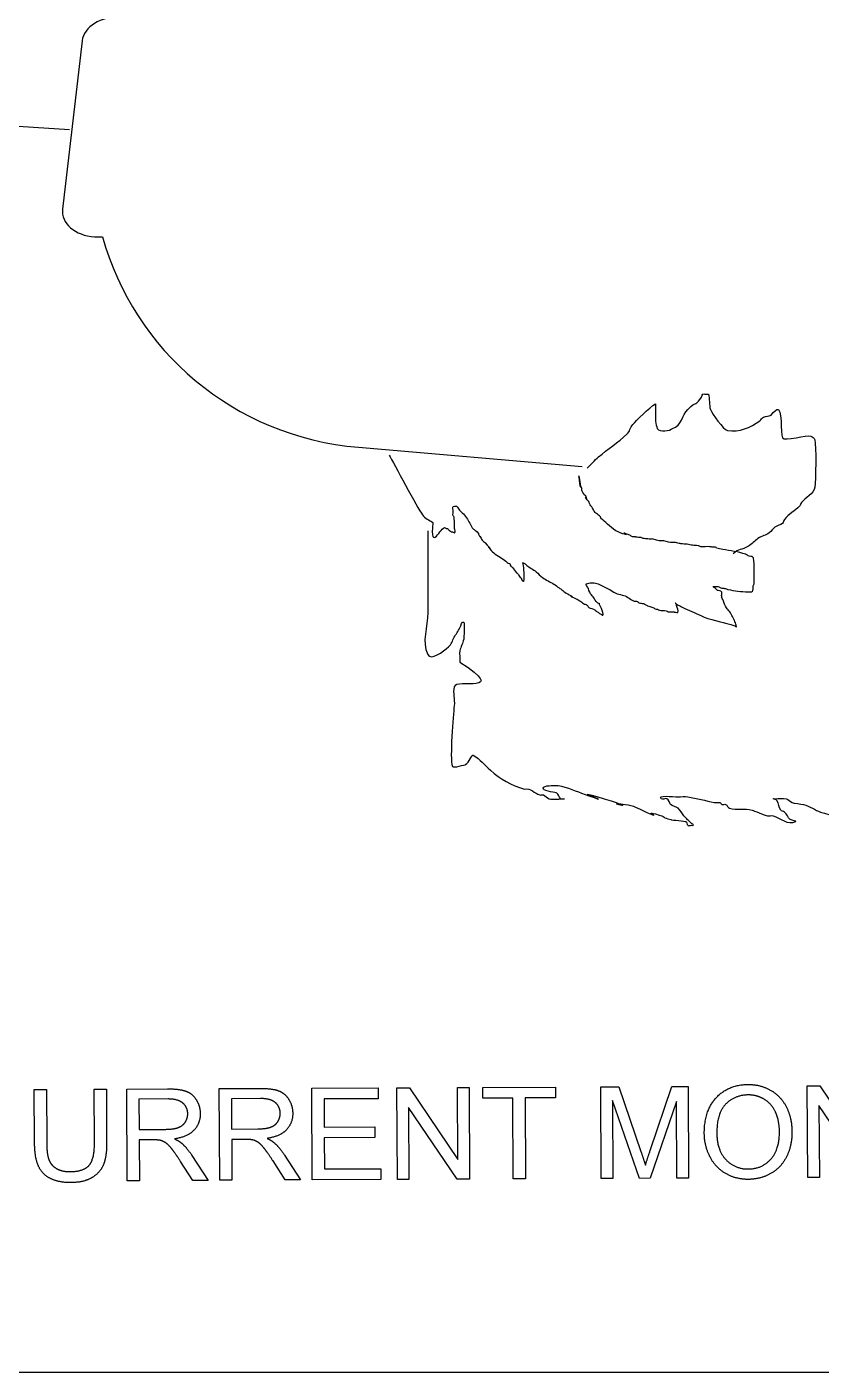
# Model space of a CAD drawing. Header units: millimetres. Extents: x -213 to 212, y 0 to 88.
# Drawn here: x 142.13 to 168.12, y 0 to 44 of the extents above; entities that cross this region are included whole.
import ezdxf

# ---------------------------------------------------------------- set-up
doc = ezdxf.new("R2010")
doc.units = ezdxf.units.MM
doc.header["$MEASUREMENT"] = 0
doc.layers.get('0').update_dxf_attribs({"color": 250})
doc.layers.add('1', color=1, linetype='Continuous')

msp = doc.modelspace()

# ---------------------------------------------------------------- linework, layer by layer
msp.add_lwpolyline([(-213, 88), (-213, 0), (212, 0), (212, 88)], close=True)
at = {"layer": '1'}
for p, q in [((143.526, 40.635), (96.071, 43.673)), ((143.937, 43.545), (143.293, 38.047)), ((162.695, 31.614), (162.695, 31.365)), ((152.984, 30.251), (160.297, 29.622)), ((155.243, 27.514), (155.243, 24.843)), ((142.372, 9.245), (142.769, 9.246)), ((142.38, 7.511), (142.372, 9.245)), ((142.769, 9.246), (142.777, 7.515)), ((144.334, 9.254), (144.731, 9.256)), ((144.342, 7.523), (144.334, 9.254)), ((144.731, 9.256), (144.739, 7.522)), ((145.398, 9.259), (146.729, 9.265)), ((145.413, 6.259), (145.398, 9.259)), ((148.425, 9.273), (149.755, 9.28)), ((148.439, 6.273), (148.425, 9.273)), ((160.904, 9.333), (161.501, 9.335)), ((160.918, 6.333), (160.904, 9.333)), ((161.501, 9.335), (162.221, 7.215)), ((162.524, 7.253), (163.232, 9.344)), ((163.232, 9.344), (163.767, 9.346)), ((163.767, 9.346), (163.781, 6.346)), ((146.746, 8.934), (145.797, 8.929)), ((145.797, 8.929), (145.802, 7.937)), ((149.773, 8.948), (148.824, 8.944)), ((148.824, 8.944), (148.828, 7.951)), ((162.168, 6.338), (161.288, 8.888)), ((161.288, 8.888), (161.301, 6.334)), ((163.386, 8.855), (162.526, 6.34)), ((163.398, 6.344), (163.386, 8.855)), ((145.802, 7.937), (146.655, 7.941)), ((148.828, 7.951), (149.682, 7.955)), ((146.264, 7.595), (145.803, 7.593)), ((145.803, 7.593), (145.81, 6.261)), ((149.29, 7.61), (148.83, 7.607)), ((148.83, 7.607), (148.836, 6.275)), ((147.531, 7.086), (148.057, 6.272)), ((150.557, 7.1), (151.083, 6.286)), ((147.557, 6.269), (147.157, 6.891)), ((150.584, 6.284), (150.184, 6.906)), ((145.81, 6.261), (145.413, 6.259)), ((148.057, 6.272), (147.557, 6.269)), ((148.836, 6.275), (148.439, 6.273)), ((151.083, 6.286), (150.584, 6.284)), ((161.301, 6.334), (160.918, 6.333)), ((162.526, 6.34), (162.168, 6.338)), ((163.781, 6.346), (163.398, 6.344))]:
    msp.add_line(p, q, dxfattribs=at)
for points in [[(151.468, 6.288), (151.454, 9.288), (153.623, 9.298), (153.624, 8.944), (151.852, 8.936), (151.857, 8.017), (153.516, 8.025), (153.518, 7.673), (151.858, 7.665), (151.863, 6.644), (153.705, 6.652), (153.707, 6.298)], [(154.251, 6.301), (154.237, 9.301), (154.644, 9.303), (156.231, 6.955), (156.22, 9.31), (156.6, 9.312), (156.614, 6.312), (156.207, 6.31), (154.62, 8.66), (154.631, 6.303)], [(158.045, 6.319), (158.032, 8.965), (157.044, 8.96), (157.042, 9.314), (159.42, 9.325), (159.422, 8.971), (158.429, 8.967), (158.442, 6.321)], [(167.677, 6.365), (167.663, 9.365), (168.07, 9.367), (169.657, 7.019), (169.646, 9.374), (170.026, 9.376), (170.041, 6.376), (169.633, 6.374), (168.046, 8.724), (168.058, 6.366)]]:
    msp.add_lwpolyline(points, close=True, dxfattribs=at)
for points, degree in [([(145.183, 44.313), (144.547, 44.352), (143.991, 44.01), (143.937, 43.545)], 3), ([(143.293, 38.047), (143.24, 37.582), (143.708, 37.176), (144.344, 37.136)], 3), ([(144.344, 37.136), (144.433, 37.13), (144.517, 37.132), (144.602, 37.141)], 3), ([(144.602, 37.141), (145.639, 33.43), (148.869, 30.605), (152.984, 30.251)], 3), ([(162.695, 31.676), (162.713, 31.687), (162.695, 31.634), (162.695, 31.614)], 3), ([(163.75, 31.489), (164.081, 31.821), (163.915, 31.524), (164.185, 31.862)], 3), ([(164.185, 31.862), (164.212, 31.898), (164.208, 31.961), (164.245, 31.986)], 3), ([(164.245, 31.986), (164.281, 32.009), (164.329, 31.986), (164.37, 31.986)], 3), ([(164.37, 31.986), (164.391, 31.986), (164.426, 32.006), (164.431, 31.986)], 3), ([(164.431, 31.986), (164.474, 31.858), (164.45, 31.618), (164.492, 31.489)], 3), ([(161.95, 30.993), (162.059, 31.124), (162.495, 31.556), (162.695, 31.676)], 3), ([(162.695, 31.365), (162.695, 31.216), (162.692, 30.999), (162.756, 30.868)], 3), ([(163.253, 30.868), (163.565, 30.957), (163.562, 31.302), (163.75, 31.489)], 3), ([(164.492, 31.489), (164.54, 31.342), (164.92, 30.832), (165.051, 30.806)], 3), ([(166.231, 31.241), (166.307, 31.279), (166.407, 31.259), (166.48, 31.303)], 3), ([(166.48, 31.303), (166.493, 31.311), (166.597, 31.455), (166.666, 31.49)], 3), ([(166.666, 31.49), (166.859, 31.586), (166.777, 30.705), (166.851, 30.558)], 3), ([(161.764, 30.682), (161.853, 30.765), (161.874, 30.9), (161.95, 30.993)], 3), ([(162.756, 30.868), (162.825, 30.732), (163.169, 30.793), (163.253, 30.868)], 3), ([(165.051, 30.806), (165.434, 30.729), (165.802, 30.899), (166.107, 31.117)], 3), ([(166.107, 31.117), (166.155, 31.151), (166.178, 31.215), (166.231, 31.241)], 3), ([(160.833, 29.937), (161.135, 30.196), (161.475, 30.409), (161.764, 30.682)], 3), ([(166.851, 30.558), (166.912, 30.434), (167.661, 30.681), (167.783, 30.62)], 3), ([(167.783, 30.62), (167.836, 30.594), (167.892, 30.553), (167.907, 30.496)], 3), ([(167.907, 30.496), (167.955, 30.304), (167.945, 29.166), (167.907, 28.943)], 3), ([(153.985, 29.999), (154.112, 29.763), (154.916, 28.254), (155.072, 28.042)], 3), ([(160.46, 29.564), (160.585, 29.688), (160.699, 29.822), (160.833, 29.937)], 3), ([(160.241, 28.957), (160.237, 28.961), (160.122, 29.777), (160.241, 28.973)], 3), ([(160.272, 28.942), (160.239, 29.006), (160.272, 28.925), (160.241, 28.957)], 3), ([(160.287, 28.849), (160.266, 28.936), (160.315, 28.855), (160.272, 28.942)], 3), ([(160.366, 28.693), (160.355, 28.715), (160.292, 28.836), (160.287, 28.849)], 3), ([(160.457, 28.538), (160.32, 28.768), (160.521, 28.441), (160.412, 28.662)], 3), ([(160.412, 28.662), (160.412, 28.664), (160.371, 28.681), (160.366, 28.693)], 3), ([(167.907, 28.943), (167.872, 28.737), (167.592, 28.596), (167.472, 28.446)], 3), ([(156.078, 28.011), (156.057, 28.064), (156.09, 28.14), (156.078, 28.198)], 3), ([(156.063, 28.291), (156.063, 28.333), (156.164, 28.34), (156.187, 28.322)], 3), ([(156.078, 28.198), (156.072, 28.231), (156.063, 28.254), (156.063, 28.291)], 3), ([(156.187, 28.322), (156.228, 28.29), (156.246, 28.236), (156.281, 28.198)], 3), ([(156.281, 28.198), (156.335, 28.138), (156.401, 28.089), (156.451, 28.027)], 3), ([(160.503, 28.492), (160.491, 28.51), (160.468, 28.519), (160.457, 28.538)], 3), ([(160.582, 28.337), (160.549, 28.384), (160.536, 28.444), (160.503, 28.492)], 3), ([(160.612, 28.306), (160.605, 28.318), (160.589, 28.324), (160.582, 28.337)], 3), ([(160.722, 28.119), (160.683, 28.164), (160.643, 28.259), (160.612, 28.306)], 3), ([(167.411, 28.322), (167.272, 28.182), (167.05, 28.068), (166.915, 27.887)], 3), ([(167.472, 28.446), (167.444, 28.41), (167.442, 28.355), (167.411, 28.322)], 3), ([(155.072, 28.042), (155.155, 27.929), (155.293, 27.865), (155.413, 27.794)], 3), ([(155.413, 27.794), (155.307, 26.756), (155.686, 27.688), (155.817, 27.623)], 3), ([(156.109, 27.965), (156.104, 27.983), (156.085, 27.994), (156.078, 28.011)], 3), ([(156.109, 27.902), (156.106, 27.923), (156.115, 27.945), (156.109, 27.965)], 3), ([(156.124, 27.592), (156.124, 27.916), (156.131, 27.619), (156.109, 27.902)], 3), ([(156.451, 28.027), (156.538, 27.922), (156.601, 27.802), (156.67, 27.685)], 3), ([(160.767, 28.088), (160.753, 28.1), (160.732, 28.105), (160.722, 28.119)], 3), ([(160.892, 27.979), (160.854, 28.02), (160.81, 28.053), (160.767, 28.088)], 3), ([(160.922, 27.917), (160.907, 27.935), (160.907, 27.962), (160.892, 27.979)], 3), ([(161.016, 27.84), (160.986, 27.866), (160.95, 27.887), (160.922, 27.917)], 3), ([(161.544, 27.451), (161.349, 27.516), (161.154, 27.723), (161.016, 27.84)], 3), ([(166.854, 27.763), (166.782, 27.705), (166.681, 27.693), (166.605, 27.639)], 3), ([(166.915, 27.887), (166.887, 27.85), (166.889, 27.792), (166.854, 27.763)], 3), ([(155.817, 27.623), (155.83, 27.617), (155.836, 27.6), (155.848, 27.592)], 3), ([(155.848, 27.592), (155.861, 27.584), (155.881, 27.601), (155.893, 27.592)], 3), ([(155.893, 27.592), (155.918, 27.576), (155.931, 27.548), (155.954, 27.53)], 3), ([(155.954, 27.53), (156.013, 27.484), (156.041, 27.495), (156.094, 27.468)], 3), ([(156.094, 27.468), (156.098, 27.466), (156.113, 27.44), (156.124, 27.452)], 3), ([(156.124, 27.452), (156.16, 27.489), (156.127, 27.557), (156.124, 27.592)], 3), ([(156.67, 27.685), (156.687, 27.655), (156.693, 27.618), (156.716, 27.592)], 3), ([(156.716, 27.592), (156.74, 27.564), (156.782, 27.555), (156.809, 27.53)], 3), ([(156.809, 27.53), (156.977, 27.377), (156.853, 27.479), (156.934, 27.343)], 3), ([(156.934, 27.343), (156.937, 27.339), (156.946, 27.348), (156.95, 27.343)], 3), ([(156.95, 27.343), (156.98, 27.304), (156.998, 27.259), (157.028, 27.219)], 3), ([(161.855, 27.374), (161.337, 27.568), (162.058, 27.28), (161.544, 27.451)], 3), ([(161.949, 27.327), (161.916, 27.336), (161.888, 27.361), (161.855, 27.374)], 3), ([(162.028, 27.327), (162.002, 27.331), (161.974, 27.32), (161.949, 27.327)], 3), ([(162.058, 27.312), (162.047, 27.313), (162.039, 27.325), (162.028, 27.327)], 3), ([(162.228, 27.296), (162.172, 27.306), (162.114, 27.303), (162.058, 27.312)], 3), ([(162.322, 27.265), (162.289, 27.271), (162.261, 27.29), (162.228, 27.296)], 3), ([(166.419, 27.452), (166.297, 27.355), (166.188, 27.372), (166.047, 27.266)], 3), ([(166.605, 27.639), (166.534, 27.588), (166.488, 27.507), (166.419, 27.452)], 3), ([(157.028, 27.219), (157.054, 27.184), (157.092, 27.158), (157.122, 27.126)], 3), ([(157.122, 27.126), (157.52, 26.692), (157.036, 27.223), (157.323, 26.878)], 3), ([(157.323, 26.878), (157.425, 26.756), (157.579, 26.681), (157.711, 26.598)], 3), ([(162.492, 27.25), (162.437, 27.255), (162.378, 27.255), (162.322, 27.265)], 3), ([(162.617, 27.25), (162.576, 27.256), (162.533, 27.25), (162.492, 27.25)], 3), ([(162.772, 27.203), (162.719, 27.212), (162.67, 27.241), (162.617, 27.25)], 3), ([(162.973, 27.188), (162.906, 27.197), (162.838, 27.191), (162.772, 27.203)], 3), ([(163.191, 27.141), (163.064, 27.15), (163.115, 27.167), (162.973, 27.188)], 3), ([(163.315, 27.141), (163.275, 27.146), (163.232, 27.138), (163.191, 27.141)], 3), ([(163.47, 27.11), (163.42, 27.12), (163.369, 27.135), (163.315, 27.141)], 3), ([(163.531, 27.095), (163.51, 27.097), (163.491, 27.105), (163.47, 27.11)], 3), ([(163.732, 27.079), (163.666, 27.084), (163.597, 27.087), (163.531, 27.095)], 3), ([(163.902, 27.048), (163.844, 27.055), (163.788, 27.069), (163.732, 27.079)], 3), ([(164.088, 27.032), (164.027, 27.043), (163.963, 27.04), (163.902, 27.048)], 3), ([(164.182, 27.001), (164.149, 27.007), (164.121, 27.027), (164.088, 27.032)], 3), ([(164.461, 27.001), (164.37, 27.008), (164.27, 26.987), (164.182, 27.001)], 3), ([(164.57, 26.986), (164.535, 26.99), (164.499, 26.999), (164.461, 27.001)], 3), ([(164.664, 26.986), (164.636, 26.997), (164.601, 26.983), (164.57, 26.986)], 3), ([(164.695, 26.955), (164.684, 26.965), (164.677, 26.981), (164.664, 26.986)], 3), ([(164.895, 26.908), (164.829, 26.924), (164.761, 26.939), (164.695, 26.955)], 3), ([(165.641, 26.753), (165.399, 26.841), (165.147, 26.865), (164.895, 26.908)], 3), ([(165.736, 27.017), (165.512, 26.883), (165.409, 26.938), (165.239, 26.769)], 3), ([(166.047, 27.266), (165.942, 27.189), (165.846, 27.083), (165.736, 27.017)], 3), ([(157.711, 26.598), (157.77, 26.562), (157.828, 26.486), (157.881, 26.458)], 3), ([(157.881, 26.458), (157.902, 26.448), (157.932, 26.461), (157.942, 26.427)], 3), ([(157.942, 26.427), (157.946, 26.417), (157.939, 26.406), (157.942, 26.396)], 3), ([(158.362, 26.443), (158.36, 26.451), (158.34, 26.494), (158.347, 26.489)], 3), ([(158.347, 26.489), (158.476, 26.412), (158.507, 26.369), (158.626, 26.288)], 3), ([(158.393, 25.868), (158.409, 26.03), (158.402, 26.282), (158.362, 26.443)], 3), ([(165.765, 26.691), (165.72, 26.704), (165.684, 26.737), (165.641, 26.753)], 3), ([(165.89, 26.645), (165.816, 26.744), (165.92, 26.647), (165.765, 26.691)], 3), ([(165.905, 26.629), (165.903, 26.636), (165.894, 26.639), (165.89, 26.645)], 3), ([(165.921, 26.256), (165.921, 26.353), (165.931, 26.527), (165.905, 26.629)], 3), ([(157.942, 26.396), (157.97, 26.327), (157.973, 26.367), (158.021, 26.319)], 3), ([(158.021, 26.319), (158.072, 26.269), (158.097, 26.196), (158.146, 26.148)], 3), ([(158.146, 26.148), (158.159, 26.135), (158.181, 26.131), (158.191, 26.117)], 3), ([(158.191, 26.117), (158.224, 26.08), (158.235, 26.027), (158.27, 25.993)], 3), ([(158.27, 25.993), (158.278, 25.985), (158.295, 25.987), (158.301, 25.977)], 3), ([(158.301, 25.977), (158.312, 25.959), (158.305, 25.934), (158.316, 25.915)], 3), ([(158.626, 26.288), (158.682, 26.249), (158.743, 26.221), (158.796, 26.179)], 3), ([(158.796, 26.179), (158.868, 26.122), (158.923, 26.045), (158.997, 25.992)], 3), ([(158.997, 25.992), (159.114, 25.91), (159.246, 25.85), (159.37, 25.775)], 3), ([(165.921, 25.79), (165.939, 25.945), (165.921, 26.101), (165.921, 26.256)], 3), ([(158.347, 25.899), (158.38, 25.867), (158.298, 25.901), (158.362, 25.868)], 3), ([(158.316, 25.915), (158.322, 25.905), (158.339, 25.908), (158.347, 25.899)], 3), ([(158.362, 25.868), (158.372, 25.864), (158.393, 25.858), (158.393, 25.868)], 3), ([(159.37, 25.775), (159.433, 25.744), (159.482, 25.688), (159.54, 25.651)], 3), ([(159.54, 25.651), (159.56, 25.638), (159.583, 25.633), (159.601, 25.62)], 3), ([(159.601, 25.62), (159.644, 25.59), (159.682, 25.541), (159.725, 25.511)], 3), ([(160.477, 25.682), (160.473, 25.691), (160.404, 25.778), (160.431, 25.79)], 3), ([(160.431, 25.79), (160.75, 25.935), (161.169, 25.581), (161.441, 25.464)], 3), ([(160.571, 25.464), (160.528, 25.529), (160.51, 25.613), (160.477, 25.682)], 3), ([(164.616, 25.666), (164.604, 25.676), (164.577, 25.684), (164.585, 25.697)], 3), ([(164.585, 25.697), (164.592, 25.711), (164.616, 25.697), (164.631, 25.697)], 3), ([(164.676, 25.62), (164.657, 25.637), (164.633, 25.65), (164.616, 25.666)], 3), ([(164.631, 25.697), (164.666, 25.697), (164.704, 25.705), (164.74, 25.697)], 3), ([(164.722, 25.573), (164.703, 25.583), (164.692, 25.606), (164.676, 25.62)], 3), ([(164.862, 25.511), (164.852, 25.566), (164.74, 25.564), (164.722, 25.573)], 3), ([(164.74, 25.697), (164.773, 25.689), (164.801, 25.66), (164.834, 25.651)], 3), ([(164.834, 25.651), (164.875, 25.639), (164.918, 25.643), (164.958, 25.635)], 3), ([(164.958, 25.635), (164.997, 25.628), (165.03, 25.613), (165.068, 25.604)], 3), ([(165.068, 25.604), (165.286, 25.55), (165.496, 25.527), (165.72, 25.527)], 3), ([(165.72, 25.527), (165.755, 25.527), (165.844, 25.512), (165.875, 25.542)], 3), ([(165.875, 25.542), (165.899, 25.566), (165.886, 25.671), (165.89, 25.697)], 3), ([(165.89, 25.697), (165.896, 25.73), (165.918, 25.758), (165.921, 25.79)], 3), ([(159.725, 25.511), (159.789, 25.469), (159.863, 25.445), (159.926, 25.402)], 3), ([(159.926, 25.402), (160.058, 25.315), (159.784, 25.451), (160.035, 25.325)], 3), ([(160.035, 25.325), (160.152, 25.266), (160.124, 25.298), (160.221, 25.231)], 3), ([(160.221, 25.231), (160.264, 25.202), (160.299, 25.165), (160.345, 25.138)], 3), ([(160.345, 25.138), (160.378, 25.118), (160.421, 25.115), (160.454, 25.092)], 3), ([(160.454, 25.092), (160.482, 25.072), (160.49, 25.034), (160.515, 25.014)], 3), ([(160.68, 25.325), (160.647, 25.374), (160.604, 25.415), (160.571, 25.464)], 3), ([(160.774, 25.185), (160.749, 25.204), (160.696, 25.303), (160.68, 25.325)], 3), ([(160.868, 25.107), (160.823, 25.216), (160.906, 25.087), (160.774, 25.185)], 3), ([(160.947, 24.766), (161.069, 24.705), (160.873, 25.1), (160.868, 25.107)], 3), ([(161.441, 25.464), (161.509, 25.435), (161.588, 25.429), (161.659, 25.402)], 3), ([(161.659, 25.402), (161.791, 25.375), (161.88, 25.264), (162.001, 25.216)], 3), ([(162.001, 25.216), (162.025, 25.206), (162.054, 25.222), (162.08, 25.216)], 3), ([(162.08, 25.216), (162.098, 25.211), (162.11, 25.195), (162.125, 25.185)], 3), ([(162.125, 25.185), (162.151, 25.174), (162.176, 25.16), (162.204, 25.154)], 3), ([(162.204, 25.154), (162.24, 25.145), (162.278, 25.149), (162.313, 25.138)], 3), ([(162.313, 25.138), (162.331, 25.133), (162.344, 25.115), (162.359, 25.107)], 3), ([(162.359, 25.107), (162.374, 25.1), (162.392, 25.1), (162.405, 25.092)], 3), ([(162.405, 25.092), (162.417, 25.084), (162.422, 25.066), (162.435, 25.061)], 3), ([(163.355, 25.154), (163.351, 25.158), (163.335, 25.157), (163.339, 25.154)], 3), ([(163.339, 25.154), (163.367, 25.131), (163.4, 25.11), (163.433, 25.092)], 3), ([(163.385, 25.076), (163.368, 25.133), (163.421, 25.087), (163.355, 25.154)], 3), ([(163.433, 25.092), (163.484, 25.064), (163.537, 25.039), (163.588, 25.014)], 3), ([(164.862, 25.371), (164.854, 25.417), (164.87, 25.465), (164.862, 25.511)], 3), ([(164.908, 25.247), (164.891, 25.288), (164.87, 25.328), (164.862, 25.371)], 3), ([(165.017, 24.999), (164.971, 25.077), (164.943, 25.164), (164.908, 25.247)], 3), ([(155.243, 24.843), (155.243, 24.388), (155.039, 23.884), (155.243, 23.477)], 3), ([(160.515, 25.014), (160.574, 24.97), (160.658, 24.976), (160.716, 24.936)], 3), ([(160.716, 24.936), (160.734, 24.924), (160.744, 24.902), (160.762, 24.89)], 3), ([(160.762, 24.89), (160.78, 24.876), (160.805, 24.872), (160.823, 24.859)], 3), ([(160.823, 24.859), (160.856, 24.836), (160.881, 24.803), (160.917, 24.781)], 3), ([(160.917, 24.781), (160.925, 24.776), (160.938, 24.786), (160.947, 24.781)], 3), ([(160.947, 24.781), (160.952, 24.779), (160.942, 24.768), (160.947, 24.766)], 3), ([(162.435, 25.061), (162.46, 25.05), (162.489, 25.053), (162.514, 25.045)], 3), ([(162.514, 25.045), (162.555, 25.03), (162.598, 25.014), (162.638, 24.999)], 3), ([(162.638, 24.999), (162.654, 24.988), (162.666, 24.974), (162.684, 24.968)], 3), ([(162.684, 24.968), (162.709, 24.958), (162.738, 24.96), (162.763, 24.952)], 3), ([(162.763, 24.952), (162.785, 24.945), (162.804, 24.926), (162.824, 24.921)], 3), ([(162.824, 24.921), (162.89, 24.906), (162.974, 24.925), (163.042, 24.906)], 3), ([(163.042, 24.906), (163.065, 24.899), (163.083, 24.881), (163.103, 24.875)], 3), ([(163.103, 24.875), (163.144, 24.863), (163.187, 24.879), (163.228, 24.875)], 3), ([(163.228, 24.875), (163.413, 24.856), (163.224, 24.859), (163.352, 24.859)], 3), ([(163.352, 24.859), (163.358, 24.859), (163.428, 24.833), (163.431, 24.844)], 3), ([(163.431, 24.844), (163.449, 24.936), (163.411, 24.988), (163.385, 25.076)], 3), ([(163.588, 25.014), (163.784, 24.922), (163.986, 24.846), (164.178, 24.75)], 3), ([(164.178, 24.75), (164.484, 24.597), (164.83, 24.551), (165.157, 24.455)], 3), ([(165.126, 24.875), (165.098, 24.921), (165.045, 24.951), (165.017, 24.999)], 3), ([(165.296, 24.548), (165.245, 24.66), (165.19, 24.77), (165.126, 24.875)], 3), ([(156.111, 24.036), (156.172, 24.139), (156.238, 24.242), (156.297, 24.346)], 3), ([(156.297, 24.346), (156.335, 24.411), (156.368, 24.585), (156.421, 24.533)], 3), ([(156.421, 24.533), (156.459, 24.495), (156.431, 24.02), (156.421, 23.974)], 3), ([(165.157, 24.455), (165.202, 24.44), (165.251, 24.424), (165.296, 24.409)], 3), ([(165.342, 24.393), (165.328, 24.445), (165.318, 24.499), (165.296, 24.548)], 3), ([(165.296, 24.409), (165.312, 24.398), (165.324, 24.384), (165.342, 24.378)], 3), ([(165.342, 24.378), (165.347, 24.376), (165.345, 24.388), (165.342, 24.393)], 3), ([(155.926, 23.725), (156.02, 23.802), (156.05, 23.932), (156.111, 24.036)], 3), ([(156.421, 23.974), (156.393, 23.846), (156.33, 23.728), (156.297, 23.601)], 3), ([(155.243, 23.477), (155.352, 23.26), (155.74, 23.57), (155.926, 23.725)], 3), ([(156.297, 23.601), (156.266, 23.481), (156.312, 23.352), (156.297, 23.228)], 3), ([(156.297, 23.228), (157.939, 22.163), (156.144, 22.695), (156.111, 22.421)], 3), ([(156.111, 22.421), (156.058, 22.217), (156.134, 22.005), (156.111, 21.8)], 3), ([(156.111, 21.8), (156.076, 21.489), (155.959, 20.084), (156.05, 19.812)], 3), ([(156.05, 19.812), (156.071, 19.75), (156.483, 19.873), (156.485, 19.874)], 3), ([(156.485, 19.874), (156.592, 19.945), (156.696, 20.208), (156.734, 20.185)], 3), ([(156.734, 20.185), (156.963, 20.047), (157.095, 19.858), (157.293, 19.688)], 3), ([(157.293, 19.688), (157.643, 19.388), (157.963, 19.201), (158.411, 19.067)], 3), ([(158.411, 19.067), (158.609, 19.115), (158.744, 18.935), (158.908, 18.88)], 3), ([(159.031, 19.067), (158.973, 19.184), (159.272, 19.191), (159.404, 19.191)], 3), ([(159.466, 18.943), (159.456, 18.949), (159.064, 19), (159.031, 19.067)], 3), ([(159.404, 19.191), (159.682, 19.191), (160.024, 19.033), (160.273, 18.943)], 3), ([(159.59, 18.756), (159.537, 18.809), (159.53, 18.901), (159.466, 18.943)], 3), ([(160.273, 18.943), (161.815, 18.382), (159.508, 19.221), (161.019, 18.756)], 3), ([(158.908, 18.88), (158.946, 18.867), (158.995, 18.899), (159.033, 18.88)], 3), ([(159.033, 18.88), (159.099, 18.847), (159.147, 18.78), (159.218, 18.756)], 3), ([(159.218, 18.756), (159.34, 18.715), (159.578, 18.756), (159.715, 18.756)], 3), ([(159.715, 18.756), (159.756, 18.756), (159.621, 18.727), (159.59, 18.756)], 3), ([(161.019, 18.756), (162.397, 18.332), (160.841, 18.677), (161.702, 18.57)], 3), ([(161.702, 18.57), (162.006, 18.532), (162.085, 18.455), (162.386, 18.321)], 3), ([(162.882, 18.756), (162.75, 18.888), (163.254, 18.818), (163.441, 18.818)], 3), ([(163.067, 18.756), (163.009, 18.776), (162.925, 18.712), (162.882, 18.756)], 3), ([(163.192, 18.569), (163.154, 18.608), (163.139, 18.732), (163.067, 18.756)], 3), ([(163.441, 18.445), (163.405, 18.48), (163.238, 18.523), (163.192, 18.569)], 3), ([(163.441, 18.818), (163.545, 18.818), (163.649, 18.833), (163.752, 18.818)], 3), ([(163.752, 18.818), (164.041, 18.777), (164.344, 18.687), (164.621, 18.632)], 3), ([(164.621, 18.632), (164.682, 18.619), (164.748, 18.647), (164.807, 18.632)], 3), ([(164.807, 18.632), (164.835, 18.625), (164.842, 18.579), (164.868, 18.569)], 3), ([(164.868, 18.569), (164.906, 18.556), (164.954, 18.588), (164.992, 18.569)], 3), ([(164.992, 18.569), (165.046, 18.543), (165.061, 18.461), (165.117, 18.445)], 3), ([(166.546, 18.756), (166.531, 18.77), (166.586, 18.756), (166.607, 18.756)], 3), ([(166.67, 18.694), (166.645, 18.732), (166.579, 18.723), (166.546, 18.756)], 3), ([(166.607, 18.756), (166.731, 18.756), (166.858, 18.783), (166.979, 18.756)], 3), ([(166.795, 18.383), (166.734, 18.476), (166.731, 18.601), (166.67, 18.694)], 3), ([(166.979, 18.756), (167.053, 18.74), (167.099, 18.665), (167.165, 18.632)], 3), ([(167.165, 18.632), (167.223, 18.603), (167.461, 18.589), (167.537, 18.569)], 3), ([(167.537, 18.569), (167.743, 18.518), (167.93, 18.377), (168.096, 18.321)], 3), ([(162.386, 18.321), (162.993, 18.051), (162.264, 18.383), (162.696, 18.259)], 3), ([(162.696, 18.259), (163.095, 18.145), (162.884, 18.15), (163.193, 18.073)], 3), ([(163.193, 18.073), (163.229, 18.064), (163.684, 18.014), (163.69, 18.01)], 3), ([(163.626, 18.197), (163.558, 18.275), (163.512, 18.372), (163.441, 18.445)], 3), ([(163.875, 17.948), (163.791, 18.031), (163.705, 18.109), (163.626, 18.197)], 3), ([(165.117, 18.445), (165.361, 18.376), (165.604, 18.461), (165.862, 18.383)], 3), ([(165.862, 18.383), (165.89, 18.375), (166.268, 18.212), (166.359, 18.197)], 3), ([(166.359, 18.197), (166.42, 18.186), (166.486, 18.214), (166.545, 18.197)], 3), ([(166.545, 18.197), (166.765, 18.133), (167.028, 17.879), (167.29, 18.01)], 3), ([(166.919, 18.321), (166.881, 18.348), (166.82, 18.344), (166.795, 18.383)], 3), ([(167.105, 18.072), (167.021, 18.135), (167, 18.259), (166.919, 18.321)], 3), ([(167.29, 18.01), (167.348, 18.039), (167.155, 18.033), (167.105, 18.072)], 3), ([(168.096, 18.321), (168.439, 18.207), (168.854, 18.109), (169.215, 18.073)], 3), ([(163.69, 18.01), (163.73, 17.99), (163.72, 17.919), (163.751, 17.886)], 3), ([(163.751, 17.886), (163.781, 17.857), (163.835, 17.886), (163.875, 17.886)], 3), ([(163.936, 17.886), (163.936, 17.915), (163.896, 17.928), (163.875, 17.948)], 3), ([(163.875, 17.886), (163.896, 17.886), (163.936, 17.865), (163.936, 17.886)], 3), ([(146.729, 9.265), (147.13, 9.267), (147.339, 9.187)], 2), ([(149.755, 9.28), (150.156, 9.282), (150.365, 9.202)], 2), ([(164.689, 8.981), (165.088, 9.406), (165.723, 9.409)], 2), ([(165.723, 9.409), (166.138, 9.411), (166.473, 9.214)], 2), ([(147.235, 8.799), (147.08, 8.935), (146.746, 8.934)], 2), ([(147.339, 9.187), (147.548, 9.107), (147.674, 8.903)], 2), ([(147.674, 8.903), (147.799, 8.699), (147.801, 8.452)], 2), ([(150.262, 8.813), (150.107, 8.95), (149.773, 8.948)], 2), ([(150.418, 8.464), (150.417, 8.677), (150.262, 8.813)], 2), ([(150.365, 9.202), (150.574, 9.122), (150.7, 8.918)], 2), ([(150.7, 8.918), (150.826, 8.714), (150.827, 8.466)], 2), ([(164.294, 7.81), (164.29, 8.557), (164.689, 8.981)], 2), ([(165.726, 9.067), (165.305, 9.065), (165.002, 8.774)], 2), ([(166.262, 8.919), (166.023, 9.068), (165.726, 9.067)], 2), ([(166.626, 8.497), (166.501, 8.77), (166.262, 8.919)], 2), ([(166.473, 9.214), (166.807, 9.017), (166.984, 8.663)], 2), ([(147.391, 8.45), (147.39, 8.663), (147.235, 8.799)], 2), ([(147.313, 8.18), (147.392, 8.305), (147.391, 8.45)], 2), ([(147.801, 8.452), (147.802, 8.133), (147.596, 7.913)], 2), ([(150.339, 8.195), (150.419, 8.319), (150.418, 8.464)], 2), ([(150.827, 8.466), (150.829, 8.147), (150.623, 7.927)], 2), ([(165.002, 8.774), (164.7, 8.483), (164.703, 7.806)], 2), ([(166.753, 7.858), (166.751, 8.225), (166.626, 8.497)], 2), ([(166.984, 8.663), (167.16, 8.308), (167.162, 7.858)], 2), ([(146.655, 7.941), (146.927, 7.942), (147.08, 7.999)], 2), ([(147.08, 7.999), (147.234, 8.056), (147.313, 8.18)], 2), ([(149.682, 7.955), (149.954, 7.957), (150.107, 8.014)], 2), ([(150.623, 7.927), (150.417, 7.707), (149.986, 7.646)], 2), ([(150.107, 8.014), (150.26, 8.071), (150.339, 8.195)], 2), ([(142.498, 6.76), (142.382, 7.034), (142.38, 7.511)], 2), ([(142.777, 7.515), (142.779, 7.124), (142.852, 6.94)], 2), ([(144.16, 6.758), (144.345, 6.958), (144.342, 7.523)], 2), ([(144.739, 7.522), (144.742, 7.07), (144.641, 6.804)], 2), ([(146.485, 7.582), (146.417, 7.596), (146.264, 7.595)], 2), ([(146.666, 7.503), (146.577, 7.56), (146.485, 7.582)], 2), ([(146.869, 7.303), (146.756, 7.446), (146.666, 7.503)], 2), ([(147.596, 7.913), (147.391, 7.693), (146.959, 7.631)], 2), ([(146.959, 7.631), (147.117, 7.556), (147.199, 7.483)], 2), ([(147.199, 7.483), (147.374, 7.324), (147.531, 7.086)], 2), ([(149.511, 7.596), (149.444, 7.61), (149.29, 7.61)], 2), ([(149.693, 7.517), (149.604, 7.574), (149.511, 7.596)], 2), ([(149.895, 7.318), (149.782, 7.46), (149.693, 7.517)], 2), ([(149.986, 7.646), (150.144, 7.571), (150.226, 7.497)], 2), ([(150.226, 7.497), (150.401, 7.339), (150.557, 7.1)], 2), ([(164.469, 7.062), (164.295, 7.415), (164.294, 7.81)], 2), ([(164.703, 7.806), (164.705, 7.263), (164.999, 6.953)], 2), ([(166.468, 6.963), (166.756, 7.279), (166.753, 7.858)], 2), ([(167.162, 7.858), (167.165, 7.402), (166.982, 7.041)], 2), ([(147.157, 6.891), (146.982, 7.161), (146.869, 7.303)], 2), ([(150.184, 6.906), (150.009, 7.175), (149.895, 7.318)], 2), ([(162.221, 7.215), (162.321, 6.918), (162.367, 6.771)], 2), ([(162.367, 6.771), (162.417, 6.935), (162.524, 7.253)], 2), ([(164.977, 6.505), (164.643, 6.708), (164.469, 7.062)], 2), ([(166.982, 7.041), (166.8, 6.68), (166.463, 6.493)], 2), ([(142.883, 6.341), (142.614, 6.485), (142.498, 6.76)], 2), ([(142.852, 6.94), (142.926, 6.755), (143.103, 6.655)], 2), ([(143.103, 6.655), (143.281, 6.556), (143.537, 6.557)], 2), ([(143.537, 6.557), (143.975, 6.559), (144.16, 6.758)], 2), ([(144.641, 6.804), (144.54, 6.537), (144.273, 6.369)], 2), ([(164.999, 6.953), (165.292, 6.642), (165.732, 6.644)], 2), ([(165.732, 6.644), (166.18, 6.646), (166.468, 6.963)], 2), ([(143.573, 6.199), (143.152, 6.197), (142.883, 6.341)], 2), ([(144.273, 6.369), (144.007, 6.201), (143.573, 6.199)], 2), ([(165.735, 6.304), (165.312, 6.302), (164.977, 6.505)], 2), ([(166.463, 6.493), (166.126, 6.306), (165.735, 6.304)], 2)]:
    msp.add_open_spline(points, degree=degree, dxfattribs=at)

doc.saveas('drawing.dxf')
